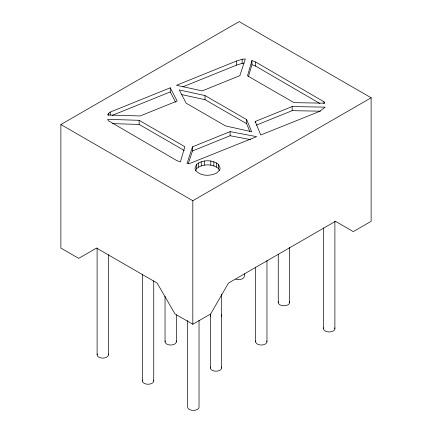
<?xml version="1.0" encoding="UTF-8"?>
<svg xmlns="http://www.w3.org/2000/svg" width="432" height="432" viewBox="0 0 432 432"><rect width="100%" height="100%" fill="white"/><g stroke="black" fill="none" stroke-linecap="round" stroke-linejoin="round"><path stroke-width="0.65" d="M251.953 60.556L247.477 75.805L293.954 102.638L324.632 103.194L323.978 101.779L255.695 62.019L251.953 60.556L251.953 64.676L248.411 76.745M192.478 146.837L186.997 163.534L190.177 163.291L256.635 136.647L230.121 131.62L192.478 146.837L192.478 150.957L188.417 163.323M108.313 113.578L107.66 114.982L140.162 115.965L177.125 101.023L170.267 87.799L110.209 112.082L108.313 113.578L108.313 115.339M196.63 164.408L194.945 168.048L195.372 169.933C200.119 176.434 209.768 176.332 216.464 173.194L219.731 169.933L220.158 168.048L218.468 164.408C212.458 159.532 202.646 159.532 196.63 164.408L196.63 168.529L195.507 170.953M196.63 168.529C202.646 163.647 212.458 163.647 218.468 168.529L219.316 170.348M60.874 124.54L239.182 21.6L371.126 97.778L371.126 221.314L353.295 231.606L335.464 221.314L228.479 283.079L210.649 313.961L192.818 324.254L174.992 313.961L157.162 283.079L96.536 248.076L78.705 258.368L60.874 248.076L60.874 124.54L192.818 200.718L371.126 97.778M236.531 61.015L176.467 85.293L202.198 90.887L239.841 75.67L245.327 58.973L242.147 59.216L236.531 61.015L236.531 65.129L182.725 86.881M112.082 115.441L170.267 91.919L170.267 87.799M255.193 121.484L292.14 106.547L325.199 107.147L319.491 111.44L260.777 134.984L255.193 121.484L255.193 122.661M192.478 150.957L230.121 135.74L250.668 139.633M256.43 125.102L292.14 110.668L320.479 111.181M236.531 65.129L242.147 63.331L244.053 63.185M139.126 120.307L107.687 119.356L108.313 120.706L176.629 160.488L180.371 161.946L184.847 146.702L139.126 120.307L139.126 124.427L184.264 150.487M112.369 123.617L139.126 124.427M205.022 95.558L179.291 89.964L186.143 103.189L225.509 125.912L251.662 131.749L246.634 119.583L205.022 95.558L205.022 99.673L246.634 123.698L249.901 131.609M181.219 94.505L205.022 99.673M251.953 64.676L255.695 66.134L319.923 103.54M170.267 91.919L175.635 102.265M334.897 221.184L334.897 328.682M323.978 101.779L323.978 103.545M323.552 227.907L323.552 328.682M292.14 106.547L292.14 110.668M289.607 247.444L289.607 302.535M278.262 254.162L278.262 302.535M266.965 260.464L266.965 341.755M255.695 62.019L255.695 66.134M255.614 267.181L255.614 341.755M246.634 119.583L246.634 123.698M244.318 273.699L244.318 276.388A5.675 3.278 0 0 1 235.807 279.223M242.147 59.216L242.147 63.331M230.121 131.62L230.121 135.74M221.675 294.111L221.675 367.902M218.468 164.408L218.468 168.529M216.464 162.902L216.464 167.017M213.856 161.746L213.856 165.861M210.816 161.017L210.816 165.137M210.325 314.156L210.325 367.902M204.287 161.017L204.287 165.137M201.247 161.746L201.247 165.861M199.028 320.458L199.028 407.122A5.675 3.278 0 0 1 193.358 410.4A5.675 3.278 0 0 1 187.682 407.122L187.682 320.458M198.634 162.902L198.634 167.017M192.818 200.718L192.818 324.254M176.386 314.879L176.386 341.755M165.035 296.071L165.035 341.755M153.738 280.87L153.738 380.975M142.393 274.153L142.393 380.975M110.209 112.082L110.209 115.02M108.448 254.723L108.448 354.829M97.103 248.006L97.103 354.829M289.413 301.687A5.675 3.278 0 0 1 283.932 305.807A5.675 3.278 0 0 1 278.451 301.687M221.481 314.761A5.675 3.278 0 0 1 221.481 316.456M210.519 316.456A5.675 3.278 0 0 1 210.519 314.761M221.481 367.054A5.675 3.278 0 0 1 216 371.18A5.675 3.278 0 0 1 210.519 367.054M108.259 353.981A5.675 3.278 0 0 1 102.778 358.106A5.675 3.278 0 0 1 97.297 353.981M176.191 340.907A5.675 3.278 0 0 1 170.71 345.033A5.675 3.278 0 0 1 165.229 340.907M334.703 327.834A5.675 3.278 0 0 1 329.222 331.96A5.675 3.278 0 0 1 323.741 327.834M266.771 340.907A5.675 3.278 0 0 1 261.29 345.033A5.675 3.278 0 0 1 255.809 340.907M153.549 380.128A5.675 3.278 0 0 1 148.068 384.253A5.675 3.278 0 0 1 142.587 380.128"/></g></svg>
